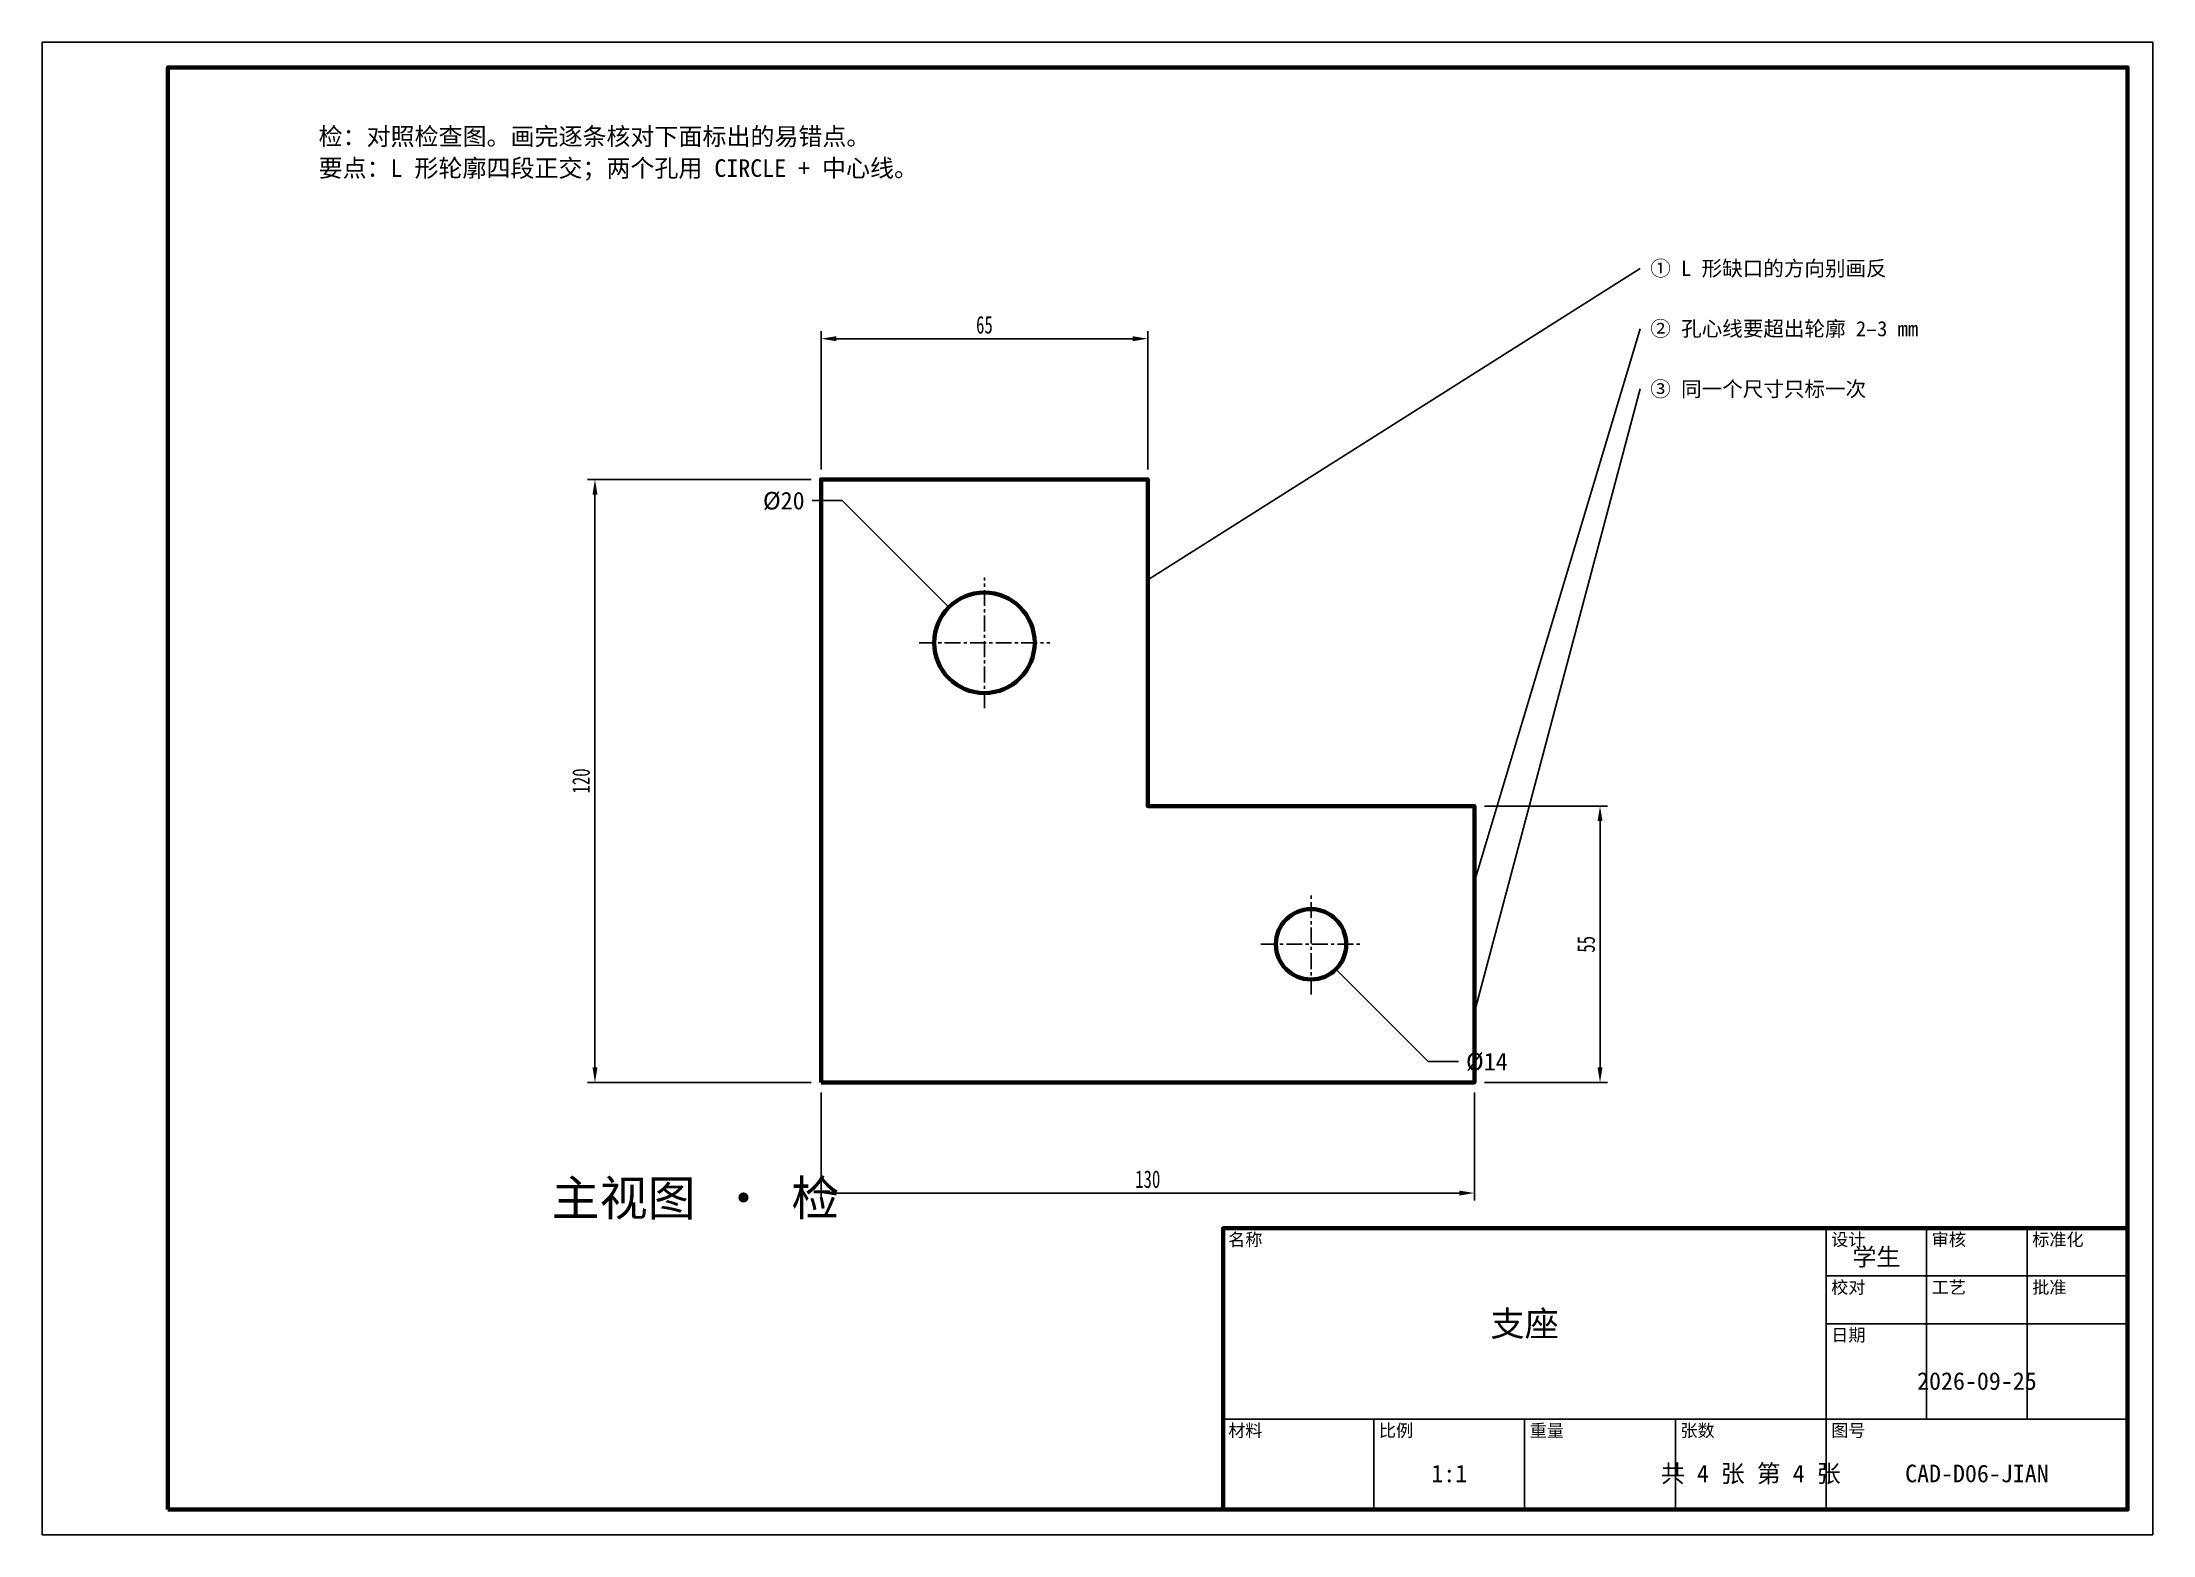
# Model space of a CAD drawing. Header units: millimetres. Extents: x 0 to 420, y 0 to 297.
import ezdxf
from ezdxf.enums import TextEntityAlignment as Align

# ---------------------------------------------------------------- set-up
doc = ezdxf.new("R2010")
doc.units = ezdxf.units.MM
doc.linetypes.add('CENTER', pattern=[5.08, 3.175, -0.635, 0.635, -0.635])
for name, color, linetype, lineweight in [('图框', 7, 'CONTINUOUS', 70), ('尺寸标注', 4, 'CONTINUOUS', 25), ('文字', 7, 'CONTINUOUS', 25), ('粗实线', 7, 'CONTINUOUS', 70), ('细实线', 3, 'CONTINUOUS', 25), ('细点画线', 1, 'CENTER', 25)]:
    doc.layers.add(name, color=color, linetype=linetype, lineweight=lineweight)
doc.styles.add('长仿宋', font='simfang.ttf', dxfattribs={"width": 0.7})
doc.dimstyles.new('GB', dxfattribs={"dimtxt": 3.5, "dimasz": 3, "dimexe": 1.5, "dimexo": 2, "dimgap": 1, "dimtad": 1, "dimdec": 0, "dimtxsty": '长仿宋', "dimcen": 2.5, "dimazin": 3, "dimtfac": 1, "dimtmove": 0, "dimatfit": 3})

msp = doc.modelspace()

# ---------------------------------------------------------------- linework, layer by layer
at = {"layer": '图框'}
for points in [[(25, 5), (415, 5), (415, 292), (25, 292)], [(235, 5), (415, 5), (415, 61), (235, 61)]]:
    msp.add_lwpolyline(points, close=True, dxfattribs=at)
at = {"layer": '尺寸标注'}
for p, q in [((159.22, 205.78), (153.22, 205.78)), ((180.43, 184.57), (159.22, 205.78)), ((257.45, 112.55), (275.83, 94.17)), ((275.83, 94.17), (281.83, 94.17))]:
    msp.add_line(p, q, dxfattribs=at)
at = {"layer": '粗实线'}
msp.add_lwpolyline([(155, 90), (285, 90), (285, 145), (220, 145), (220, 210), (155, 210)], close=True, dxfattribs=at)
for centre, radius in [((187.5, 177.5), 10), ((252.5, 117.5), 7)]:
    msp.add_circle(centre, radius, dxfattribs=at)
at = {"layer": '细实线'}
for p, q in [((220, 190), (318, 252)), ((285, 130), (318, 240)), ((285, 104), (318, 228)), ((355, 5), (355, 61)), ((375, 23), (375, 61)), ((395, 23), (395, 61)), ((355, 51.5), (415, 51.5)), ((355, 42), (415, 42)), ((235, 23), (415, 23)), ((265, 5), (265, 23)), ((295, 5), (295, 23)), ((325, 5), (325, 23))]:
    msp.add_line(p, q, dxfattribs=at)
msp.add_lwpolyline([(0, 0), (420, 0), (420, 297), (0, 297)], close=True, dxfattribs=at)
at = {"layer": '细点画线'}
for p, q in [((187.5, 164.5), (187.5, 190.5)), ((174.5, 177.5), (200.5, 177.5)), ((252.5, 107.5), (252.5, 127.5)), ((242.5, 117.5), (262.5, 117.5))]:
    msp.add_line(p, q, dxfattribs=at)

# ---------------------------------------------------------------- texts
at = {"layer": '尺寸标注', "style": '长仿宋'}
msp.add_text('%%c20', height=3.5, dxfattribs=at).set_placement((151.72, 205.78), align=Align.MIDDLE_RIGHT)
msp.add_text('%%c14', height=3.5, dxfattribs=at).set_placement((283.33, 94.17), align=Align.MIDDLE_LEFT)
at = {"layer": '文字', "style": '长仿宋'}
for s, height, p in [('检：对照检查图。画完逐条核对下面标出的易错点。', 3.5, (55, 280)), ('要点：L 形轮廓四段正交；两个孔用 CIRCLE + 中心线。', 3.5, (55, 273.7)), ('名称', 2.5, (236, 60)), ('设计', 2.5, (356, 60)), ('审核', 2.5, (376, 60)), ('标准化', 2.5, (396, 60)), ('校对', 2.5, (356, 50.5)), ('工艺', 2.5, (376, 50.5)), ('批准', 2.5, (396, 50.5)), ('日期', 2.5, (356, 41)), ('材料', 2.5, (236, 22)), ('比例', 2.5, (266, 22)), ('重量', 2.5, (296, 22)), ('张数', 2.5, (326, 22)), ('图号', 2.5, (356, 22))]:
    msp.add_text(s, height=height, dxfattribs=at).set_placement(p, align=Align.TOP_LEFT)
for s, p in [('① L 形缺口的方向别画反', (320, 252)), ('② 孔心线要超出轮廓 2–3 mm', (320, 240)), ('③ 同一个尺寸只标一次', (320, 228))]:
    msp.add_text(s, height=3, dxfattribs=at).set_placement(p, align=Align.MIDDLE_LEFT)
for s, height, p in [('主视图 · 检', 7, (130, 67)), ('学生', 3.5, (365, 55.3)), ('支座', 5, (295, 42)), ('2026-09-25', 3.5, (385, 30.6)), ('1:1', 3.5, (280, 12.2)), ('共 4 张 第 4 张', 3.5, (340, 12.2)), ('CAD-D06-JIAN', 3.5, (385, 12.2))]:
    msp.add_text(s, height=height, dxfattribs=at).set_placement(p, align=Align.MIDDLE_CENTER)

# ---------------------------------------------------------------- dimensions: what is measured, and where the dimension line sits
at = {"layer": '尺寸标注'}
msp.add_linear_dim(base=(155, 238), p1=(155, 210), p2=(220, 210), text='65', dimstyle='GB', dxfattribs=at).render()
msp.add_linear_dim(base=(110, 90), p1=(155, 90), p2=(155, 210), angle=90, dimstyle='GB', dxfattribs=at).render()
msp.add_linear_dim(base=(310, 90), p1=(285, 90), p2=(285, 145), angle=90, text='55', dimstyle='GB', dxfattribs=at).render()
msp.add_linear_dim(base=(155, 68), p1=(155, 90), p2=(285, 90), dimstyle='GB', dxfattribs=at).render()

doc.saveas('drawing.dxf')
